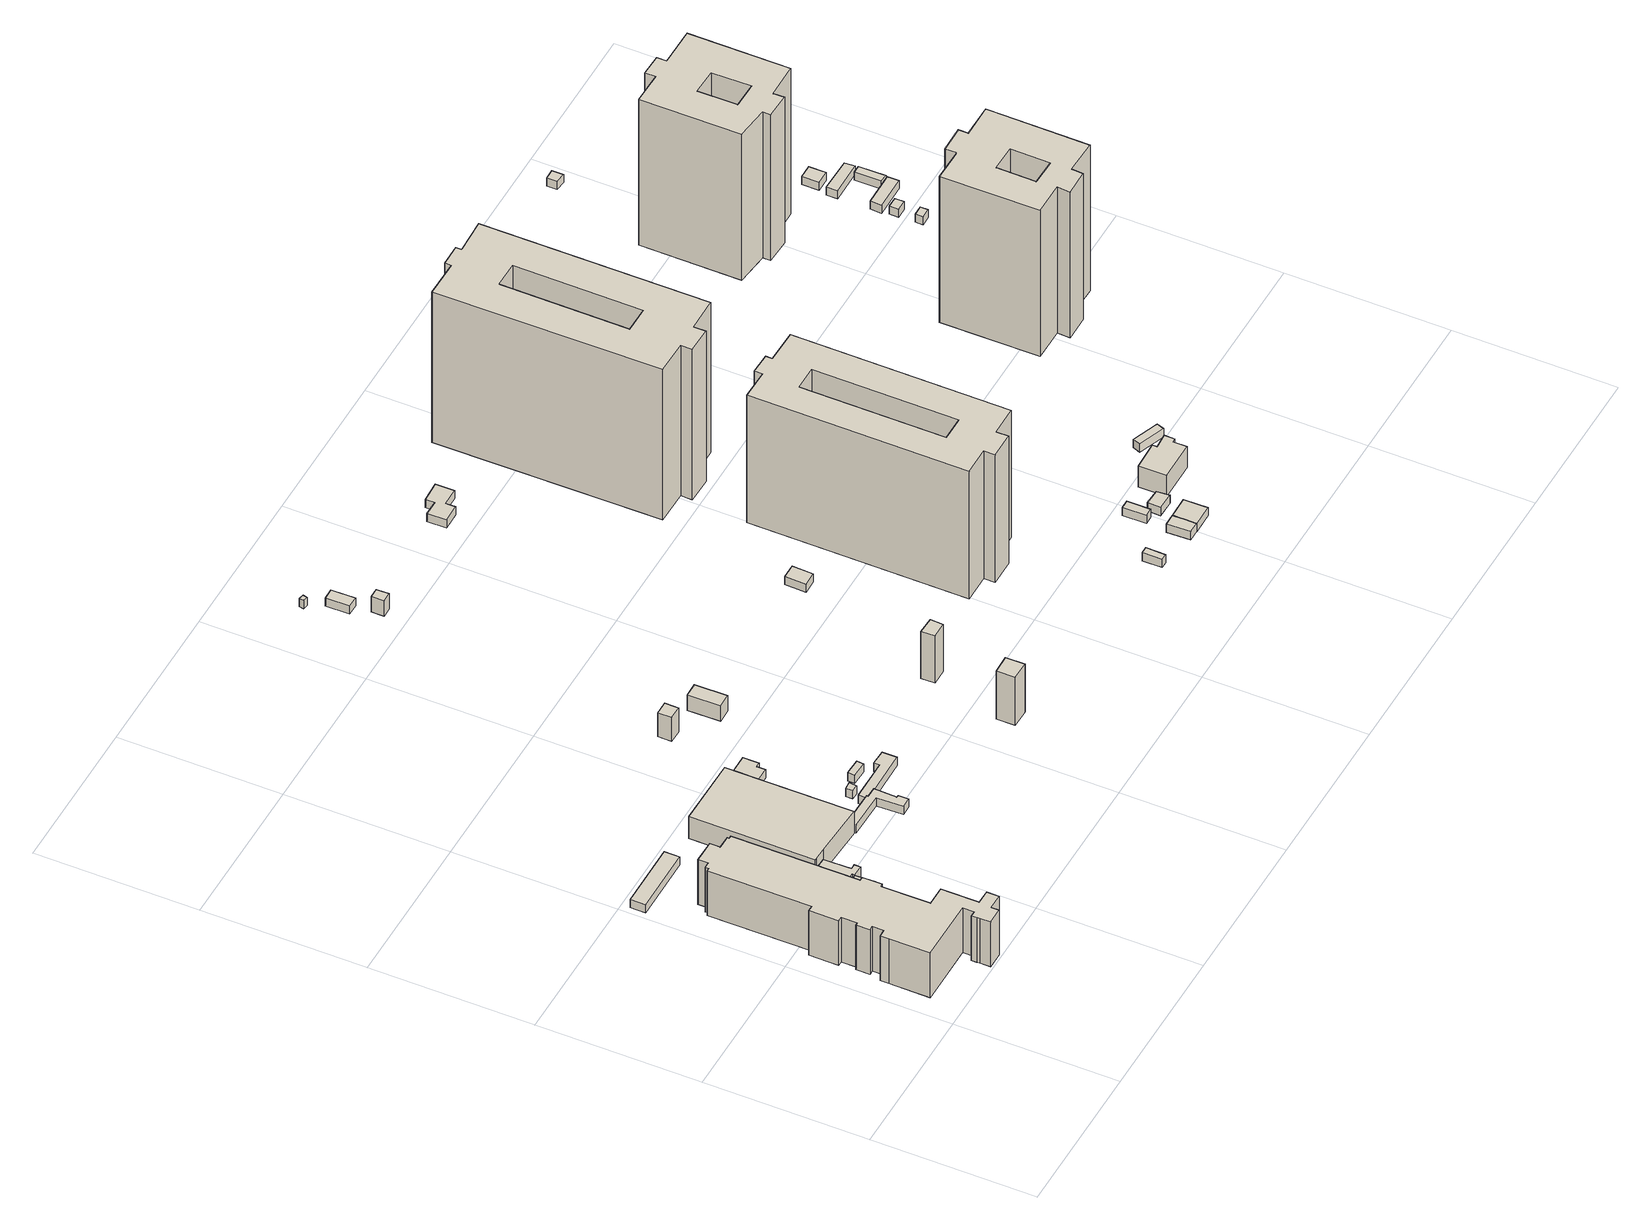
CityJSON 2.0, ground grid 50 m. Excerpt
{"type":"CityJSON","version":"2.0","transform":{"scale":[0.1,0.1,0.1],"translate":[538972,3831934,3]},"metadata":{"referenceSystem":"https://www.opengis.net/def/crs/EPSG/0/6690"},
"CityObjects":{
"building1":{"type":"Building","attributes":{"class":"3002","measuredHeight":16.5,"BuildingDetailAttribute.specifiedBuildingCoverageRate":0.6,"BuildingDetailAttribute.surveyYear":2017,"BuildingHighTideRiskAttribute.description":"1","BuildingHighTideRiskAttribute.rank":"2","BuildingHighTideRiskAttribute.depth":1.08,"BuildingIDAttribute.prefecture":"27","BuildingIDAttribute.city":"27125"},"geometry":[{"type":"Solid","lod":"1","boundaries":[[[[0,1,2,3,4,5,6,7,8,9,10,11,12,13,14,15,16,17,18,19,20,21,22,23,24,25,26,27,28,29,30,31,32,33,34,35,36,37,38]],[[37,39,40,38]],[[36,41,39,37]],[[35,42,41,36]],[[34,43,42,35]],[[33,44,43,34]],[[32,45,44,33]],[[31,46,45,32]],[[30,47,46,31]],[[29,48,47,30]],[[28,49,48,29]],[[27,50,49,28]],[[26,51,50,27]],[[25,52,51,26]],[[24,53,52,25]],[[23,54,53,24]],[[22,55,54,23]],[[21,56,55,22]],[[20,57,56,21]],[[19,58,57,20]],[[18,59,58,19]],[[17,60,59,18]],[[16,61,60,17]],[[15,62,61,16]],[[14,63,62,15]],[[13,64,63,14]],[[12,65,64,13]],[[11,66,65,12]],[[10,67,66,11]],[[9,68,67,10]],[[8,69,68,9]],[[7,70,69,8]],[[6,71,70,7]],[[5,72,71,6]],[[4,73,72,5]],[[3,74,73,4]],[[2,75,74,3]],[[1,76,75,2]],[[0,77,76,1]],[[38,40,77,0]],[[39,41,42,43,44,45,46,47,48,49,50,51,52,53,54,55,56,57,58,59,60,61,62,63,64,65,66,67,68,69,70,71,72,73,74,75,76,77,40]]]]}]},
"building2":{"type":"Building","attributes":{"計測周辺長":35.25,"1/2500図郭":83,"区名":"住之江区","町丁目名称":"南港中３丁目","街区番号":5,"class":"3001","usage":"422","storeysAboveGround":1,"BuildingDetailAttribute.buildingRoofEdgeArea":60.12,"BuildingDetailAttribute.buildingStructureType":"610","BuildingDetailAttribute.buildingStructureOrgType":"2","BuildingDetailAttribute.detailedUsage":"1402","BuildingDetailAttribute.specifiedBuildingCoverageRate":0.6,"BuildingDetailAttribute.surveyYear":2017,"BuildingHighTideRiskAttribute.description":"1","BuildingHighTideRiskAttribute.rank":"2","BuildingHighTideRiskAttribute.depth":1.05,"BuildingIDAttribute.prefecture":"27","BuildingIDAttribute.city":"27125"},"geometry":[{"type":"Solid","lod":"1","boundaries":[[[[78,79,80,81]],[[80,82,83,81]],[[79,84,82,80]],[[78,85,84,79]],[[81,83,85,78]],[[82,84,85,83]]]]}]},
"building3":{"type":"Building","attributes":{"計測周辺長":23.26,"1/2500図郭":83,"区名":"住之江区","町丁目名称":"南港中３丁目","街区番号":5,"class":"3001","usage":"422","measuredHeight":4.4,"storeysAboveGround":1,"BuildingDetailAttribute.buildingRoofEdgeArea":33.75,"BuildingDetailAttribute.buildingStructureType":"610","BuildingDetailAttribute.buildingStructureOrgType":"2","BuildingDetailAttribute.detailedUsage":"1402","BuildingDetailAttribute.specifiedBuildingCoverageRate":0.6,"BuildingDetailAttribute.surveyYear":2017,"BuildingHighTideRiskAttribute.description":"1","BuildingHighTideRiskAttribute.rank":"2","BuildingHighTideRiskAttribute.depth":1.06,"BuildingIDAttribute.prefecture":"27","BuildingIDAttribute.city":"27125"},"geometry":[{"type":"Solid","lod":"1","boundaries":[[[[86,87,88,89,90,91]],[[90,92,93,91]],[[89,94,92,90]],[[88,95,94,89]],[[87,96,95,88]],[[86,97,96,87]],[[91,93,97,86]],[[92,94,95,96,97,93]]]]}]},
"building4":{"type":"Building","attributes":{"class":"3003","measuredHeight":4.6,"BuildingDetailAttribute.specifiedBuildingCoverageRate":0.6,"BuildingDetailAttribute.surveyYear":2017,"BuildingHighTideRiskAttribute.description":"1","BuildingHighTideRiskAttribute.rank":"2","BuildingHighTideRiskAttribute.depth":1.06,"BuildingIDAttribute.prefecture":"27","BuildingIDAttribute.city":"27125"},"geometry":[{"type":"Solid","lod":"1","boundaries":[[[[98,99,100,101,102,103,104,105,106,107]],[[106,108,109,107]],[[105,110,108,106]],[[104,111,110,105]],[[103,112,111,104]],[[102,113,112,103]],[[101,114,113,102]],[[100,115,114,101]],[[99,116,115,100]],[[98,117,116,99]],[[107,109,117,98]],[[108,110,111,112,113,114,115,116,117,109]]]]}]},
"building5":{"type":"Building","attributes":{"計測周辺長":119.29,"1/2500図郭":83,"区名":"住之江区","町丁目名称":"南港中３丁目","街区番号":5,"class":"3001","usage":"422","measuredHeight":8.1,"storeysAboveGround":2,"BuildingDetailAttribute.buildingRoofEdgeArea":817.87,"BuildingDetailAttribute.buildingStructureType":"603","BuildingDetailAttribute.buildingStructureOrgType":"3","BuildingDetailAttribute.detailedUsage":"1402","BuildingDetailAttribute.specifiedBuildingCoverageRate":0.6,"BuildingDetailAttribute.surveyYear":2017,"BuildingHighTideRiskAttribute.description":"1","BuildingHighTideRiskAttribute.rank":"2","BuildingHighTideRiskAttribute.depth":1.03,"BuildingIDAttribute.prefecture":"27","BuildingIDAttribute.city":"27125"},"geometry":[{"type":"Solid","lod":"1","boundaries":[[[[118,119,98,107,120,121,122,123,124]],[[123,125,126,124]],[[122,127,125,123]],[[121,128,127,122]],[[120,129,128,121]],[[107,130,129,120]],[[98,131,130,107]],[[119,132,131,98]],[[118,133,132,119]],[[124,126,133,118]],[[125,127,128,129,130,131,132,133,126]]]]}]},
"building6":{"type":"Building","attributes":{"計測周辺長":52.27,"1/2500図郭":83,"区名":"住之江区","町丁目名称":"南港中３丁目","街区番号":5,"class":"3003","usage":"422","storeysAboveGround":1,"BuildingDetailAttribute.buildingRoofEdgeArea":63.16,"BuildingDetailAttribute.buildingStructureType":"610","BuildingDetailAttribute.buildingStructureOrgType":"2","BuildingDetailAttribute.detailedUsage":"1402","BuildingDetailAttribute.specifiedBuildingCoverageRate":0.6,"BuildingDetailAttribute.surveyYear":2017,"BuildingHighTideRiskAttribute.description":"1","BuildingHighTideRiskAttribute.rank":"2","BuildingHighTideRiskAttribute.depth":0.962,"BuildingIDAttribute.prefecture":"27","BuildingIDAttribute.city":"27125"},"geometry":[{"type":"Solid","lod":"1","boundaries":[[[[134,135,136,137,138,139,140,141,142,143,144]],[[143,145,146,144]],[[142,147,145,143]],[[141,148,147,142]],[[140,149,148,141]],[[139,150,149,140]],[[138,151,150,139]],[[137,152,151,138]],[[136,153,152,137]],[[135,154,153,136]],[[134,155,154,135]],[[144,146,155,134]],[[145,147,148,149,150,151,152,153,154,155,146]]]]}]},
"building7":{"type":"Building","attributes":{"class":"3003","BuildingDetailAttribute.specifiedBuildingCoverageRate":0.6,"BuildingDetailAttribute.surveyYear":2017,"BuildingHighTideRiskAttribute.description":"1","BuildingHighTideRiskAttribute.rank":"2","BuildingHighTideRiskAttribute.depth":1.23,"BuildingIDAttribute.prefecture":"27","BuildingIDAttribute.city":"27125"},"geometry":[{"type":"Solid","lod":"1","boundaries":[[[[156,157,158,159]],[[158,160,161,159]],[[157,162,160,158]],[[156,163,162,157]],[[159,161,163,156]],[[160,162,163,161]]]]}]},
"building8":{"type":"Building","attributes":{"class":"3003","BuildingDetailAttribute.specifiedBuildingCoverageRate":0.6,"BuildingDetailAttribute.surveyYear":2017,"BuildingHighTideRiskAttribute.description":"1","BuildingHighTideRiskAttribute.rank":"2","BuildingHighTideRiskAttribute.depth":0.851,"BuildingIDAttribute.prefecture":"27","BuildingIDAttribute.city":"27125"},"geometry":[{"type":"Solid","lod":"1","boundaries":[[[[164,165,166,167,168,169,170,171]],[[170,172,173,171]],[[169,174,172,170]],[[168,175,174,169]],[[167,176,175,168]],[[166,177,176,167]],[[165,178,177,166]],[[164,179,178,165]],[[171,173,179,164]],[[172,174,175,176,177,178,179,173]]]]}]},
"building9":{"type":"Building","attributes":{"計測周辺長":44.76,"1/2500図郭":83,"区名":"住之江区","町丁目名称":"南港中３丁目","街区番号":5,"class":"3001","usage":"422","measuredHeight":3.1,"storeysAboveGround":1,"BuildingDetailAttribute.buildingRoofEdgeArea":60.97,"BuildingDetailAttribute.buildingStructureType":"610","BuildingDetailAttribute.buildingStructureOrgType":"2","BuildingDetailAttribute.detailedUsage":"1402","BuildingDetailAttribute.specifiedBuildingCoverageRate":0.6,"BuildingDetailAttribute.surveyYear":2017,"BuildingHighTideRiskAttribute.description":"1","BuildingHighTideRiskAttribute.rank":"2","BuildingHighTideRiskAttribute.depth":1.07,"BuildingIDAttribute.prefecture":"27","BuildingIDAttribute.city":"27125"},"geometry":[{"type":"Solid","lod":"1","boundaries":[[[[180,181,182,183,184,185,186,187]],[[186,188,189,187]],[[185,190,188,186]],[[184,191,190,185]],[[183,192,191,184]],[[182,193,192,183]],[[181,194,193,182]],[[180,195,194,181]],[[187,189,195,180]],[[188,190,191,192,193,194,195,189]]]]}]},
"building10":{"type":"Building","attributes":{"計測周辺長":14.78,"1/2500図郭":83,"区名":"住之江区","町丁目名称":"南港中３丁目","街区番号":5,"class":"3003","usage":"422","storeysAboveGround":1,"BuildingDetailAttribute.buildingRoofEdgeArea":11.56,"BuildingDetailAttribute.buildingStructureType":"610","BuildingDetailAttribute.buildingStructureOrgType":"2","BuildingDetailAttribute.detailedUsage":"1402","BuildingDetailAttribute.specifiedBuildingCoverageRate":0.6,"BuildingDetailAttribute.surveyYear":2017,"BuildingHighTideRiskAttribute.description":"1","BuildingHighTideRiskAttribute.rank":"2","BuildingHighTideRiskAttribute.depth":1.23,"BuildingIDAttribute.prefecture":"27","BuildingIDAttribute.city":"27125"},"geometry":[{"type":"Solid","lod":"1","boundaries":[[[[196,197,198,199]],[[198,200,201,199]],[[197,202,200,198]],[[196,203,202,197]],[[199,201,203,196]],[[200,202,203,201]]]]}]},
"building11":{"type":"Building","attributes":{"計測周辺長":17,"1/2500図郭":83,"区名":"住之江区","町丁目名称":"南港中３丁目","街区番号":1,"class":"3001","usage":"454","measuredHeight":8.8,"storeysAboveGround":1,"BuildingDetailAttribute.buildingRoofEdgeArea":18.06,"BuildingDetailAttribute.buildingStructureType":"610","BuildingDetailAttribute.buildingStructureOrgType":"2","BuildingDetailAttribute.detailedUsage":"1930","BuildingDetailAttribute.specifiedBuildingCoverageRate":0.6,"BuildingDetailAttribute.surveyYear":2017,"BuildingHighTideRiskAttribute.description":"1","BuildingHighTideRiskAttribute.rank":"1","BuildingHighTideRiskAttribute.depth":0.205,"BuildingIDAttribute.prefecture":"27","BuildingIDAttribute.city":"27125"},"geometry":[{"type":"Solid","lod":"1","boundaries":[[[[204,205,206,207]],[[206,208,209,207]],[[205,210,208,206]],[[204,211,210,205]],[[207,209,211,204]],[[208,210,211,209]]]]}]},
"building12":{"type":"Building","attributes":{"class":"3001","measuredHeight":5.6,"BuildingDetailAttribute.specifiedBuildingCoverageRate":0.6,"BuildingDetailAttribute.surveyYear":2017,"BuildingHighTideRiskAttribute.description":"1","BuildingHighTideRiskAttribute.rank":"2","BuildingHighTideRiskAttribute.depth":1.9,"BuildingIDAttribute.prefecture":"27","BuildingIDAttribute.city":"27125"},"geometry":[{"type":"Solid","lod":"1","boundaries":[[[[212,213,214,215]],[[214,216,217,215]],[[213,218,216,214]],[[212,219,218,213]],[[215,217,219,212]],[[216,218,219,217]]]]}]},
"building13":{"type":"Building","attributes":{"計測周辺長":23,"1/2500図郭":83,"区名":"住之江区","町丁目名称":"南港中２丁目","街区番号":8,"class":"3001","usage":"454","measuredHeight":17.8,"storeysAboveGround":1,"BuildingDetailAttribute.buildingRoofEdgeArea":33.06,"BuildingDetailAttribute.buildingStructureType":"610","BuildingDetailAttribute.buildingStructureOrgType":"2","BuildingDetailAttribute.detailedUsage":"1930","BuildingDetailAttribute.specifiedBuildingCoverageRate":0.6,"BuildingDetailAttribute.surveyYear":2017,"BuildingHighTideRiskAttribute.description":"1","BuildingHighTideRiskAttribute.rank":"2","BuildingHighTideRiskAttribute.depth":2.12,"BuildingIDAttribute.prefecture":"27","BuildingIDAttribute.city":"27125"},"geometry":[{"type":"Solid","lod":"1","boundaries":[[[[220,221,222,223]],[[222,224,225,223]],[[221,226,224,222]],[[220,227,226,221]],[[223,225,227,220]],[[224,226,227,225]]]]}]},
"building14":{"type":"Building","attributes":{"class":"3001","BuildingDetailAttribute.specifiedBuildingCoverageRate":0.6,"BuildingDetailAttribute.surveyYear":2017,"BuildingHighTideRiskAttribute.description":"1","BuildingHighTideRiskAttribute.rank":"2","BuildingHighTideRiskAttribute.depth":2.63,"BuildingIDAttribute.prefecture":"27","BuildingIDAttribute.city":"27125"},"geometry":[{"type":"Solid","lod":"1","boundaries":[[[[228,229,230,231]],[[230,232,233,231]],[[229,234,232,230]],[[228,235,234,229]],[[231,233,235,228]],[[232,234,235,233]]]]}]},
"building15":{"type":"Building","attributes":{"計測周辺長":21.56,"1/2500図郭":83,"区名":"住之江区","町丁目名称":"南港中３丁目","街区番号":1,"class":"3001","usage":"454","storeysAboveGround":1,"BuildingDetailAttribute.buildingRoofEdgeArea":25.55,"BuildingDetailAttribute.buildingStructureType":"610","BuildingDetailAttribute.buildingStructureOrgType":"2","BuildingDetailAttribute.detailedUsage":"1930","BuildingDetailAttribute.specifiedBuildingCoverageRate":0.6,"BuildingDetailAttribute.surveyYear":2017,"BuildingHighTideRiskAttribute.description":"1","BuildingHighTideRiskAttribute.rank":"2","BuildingHighTideRiskAttribute.depth":2.56,"BuildingIDAttribute.prefecture":"27","BuildingIDAttribute.city":"27125"},"geometry":[{"type":"Solid","lod":"1","boundaries":[[[[236,237,238,239]],[[238,240,241,239]],[[237,242,240,238]],[[236,243,242,237]],[[239,241,243,236]],[[240,242,243,241]]]]}]},
"building16":{"type":"Building","attributes":{"計測周辺長":14.13,"1/2500図郭":83,"区名":"住之江区","町丁目名称":"南港中３丁目","街区番号":1,"class":"3001","usage":"454","measuredHeight":5.6,"storeysAboveGround":1,"BuildingDetailAttribute.buildingRoofEdgeArea":12.34,"BuildingDetailAttribute.buildingStructureType":"610","BuildingDetailAttribute.buildingStructureOrgType":"2","BuildingDetailAttribute.detailedUsage":"1930","BuildingDetailAttribute.specifiedBuildingCoverageRate":0.6,"BuildingDetailAttribute.surveyYear":2017,"BuildingHighTideRiskAttribute.description":"1","BuildingHighTideRiskAttribute.rank":"2","BuildingHighTideRiskAttribute.depth":2.93,"BuildingIDAttribute.prefecture":"27","BuildingIDAttribute.city":"27125"},"geometry":[{"type":"Solid","lod":"1","boundaries":[[[[244,245,246,247]],[[246,248,249,247]],[[245,250,248,246]],[[244,251,250,245]],[[247,249,251,244]],[[248,250,251,249]]]]}]},
"building17":{"type":"Building","attributes":{"計測周辺長":18.51,"1/2500図郭":83,"区名":"住之江区","町丁目名称":"南港中２丁目","街区番号":2,"class":"3003","usage":"454","measuredHeight":17.4,"storeysAboveGround":1,"BuildingDetailAttribute.buildingRoofEdgeArea":21.16,"BuildingDetailAttribute.buildingStructureType":"603","BuildingDetailAttribute.buildingStructureOrgType":"3","BuildingDetailAttribute.detailedUsage":"1930","BuildingDetailAttribute.specifiedBuildingCoverageRate":0.6,"BuildingDetailAttribute.surveyYear":2017,"BuildingHighTideRiskAttribute.description":"1","BuildingHighTideRiskAttribute.rank":"2","BuildingHighTideRiskAttribute.depth":2.41,"BuildingIDAttribute.prefecture":"27","BuildingIDAttribute.city":"27125"},"geometry":[{"type":"Solid","lod":"1","boundaries":[[[[252,253,254,255]],[[254,256,257,255]],[[253,258,256,254]],[[252,259,258,253]],[[255,257,259,252]],[[256,258,259,257]]]]}]},
"building18":{"type":"Building","attributes":{"計測周辺長":22.01,"1/2500図郭":83,"区名":"住之江区","町丁目名称":"南港中２丁目","街区番号":2,"class":"3001","usage":"454","storeysAboveGround":1,"BuildingDetailAttribute.buildingRoofEdgeArea":29.25,"BuildingDetailAttribute.buildingStructureType":"603","BuildingDetailAttribute.buildingStructureOrgType":"3","BuildingDetailAttribute.detailedUsage":"1930","BuildingDetailAttribute.specifiedBuildingCoverageRate":0.6,"BuildingDetailAttribute.surveyYear":2017,"BuildingHighTideRiskAttribute.description":"1","BuildingHighTideRiskAttribute.rank":"2","BuildingHighTideRiskAttribute.depth":1.55,"BuildingIDAttribute.prefecture":"27","BuildingIDAttribute.city":"27125"},"geometry":[{"type":"Solid","lod":"1","boundaries":[[[[260,261,262,263]],[[262,264,265,263]],[[261,266,264,262]],[[260,267,266,261]],[[263,265,267,260]],[[264,266,267,265]]]]}]},
"building19":{"type":"Building","attributes":{"計測周辺長":39.75,"1/2500図郭":83,"区名":"住之江区","町丁目名称":"南港中２丁目","街区番号":2,"class":"3003","usage":"454","storeysAboveGround":1,"BuildingDetailAttribute.buildingRoofEdgeArea":66.87,"BuildingDetailAttribute.buildingStructureType":"610","BuildingDetailAttribute.buildingStructureOrgType":"2","BuildingDetailAttribute.detailedUsage":"1930","BuildingDetailAttribute.specifiedBuildingCoverageRate":0.6,"BuildingDetailAttribute.surveyYear":2017,"BuildingHighTideRiskAttribute.description":"1","BuildingHighTideRiskAttribute.rank":"2","BuildingHighTideRiskAttribute.depth":2.31,"BuildingIDAttribute.prefecture":"27","BuildingIDAttribute.city":"27125"},"geometry":[{"type":"Solid","lod":"1","boundaries":[[[[268,269,270,271,272,273,274,275]],[[274,276,277,275]],[[273,278,276,274]],[[272,279,278,273]],[[271,280,279,272]],[[270,281,280,271]],[[269,282,281,270]],[[268,283,282,269]],[[275,277,283,268]],[[276,278,279,280,281,282,283,277]]]]}]},
"building20":{"type":"Building","attributes":{"class":"3002","measuredHeight":33.3,"BuildingDetailAttribute.specifiedBuildingCoverageRate":0.6,"BuildingDetailAttribute.surveyYear":2017,"BuildingHighTideRiskAttribute.description":"1","BuildingHighTideRiskAttribute.rank":"2","BuildingHighTideRiskAttribute.depth":1.18,"BuildingIDAttribute.prefecture":"27","BuildingIDAttribute.city":"27125"},"geometry":[{"type":"Solid","lod":"1","boundaries":[[[[284,285,286,287]],[[286,288,289,287]],[[285,290,288,286]],[[284,291,290,285]],[[287,289,291,284]],[[288,290,291,289]]]]}]},
"building21":{"type":"Building","attributes":{"計測周辺長":299.77,"1/2500図郭":83,"区名":"住之江区","町丁目名称":"南港中２丁目","街区番号":2,"class":"3002","usage":"412","measuredHeight":47.1,"storeysAboveGround":11,"BuildingDetailAttribute.buildingRoofEdgeArea":1453.53,"BuildingDetailAttribute.buildingStructureType":"603","BuildingDetailAttribute.buildingStructureOrgType":"3","BuildingDetailAttribute.detailedUsage":"1130","BuildingDetailAttribute.specifiedBuildingCoverageRate":0.6,"BuildingDetailAttribute.surveyYear":2017,"BuildingHighTideRiskAttribute.description":"1","BuildingHighTideRiskAttribute.rank":"2","BuildingHighTideRiskAttribute.depth":1.19,"BuildingIDAttribute.prefecture":"27","BuildingIDAttribute.city":"27125"},"geometry":[{"type":"Solid","lod":"1","boundaries":[[[[292,293,294,295,296,297,298,299,300,301,302,303],[304,305,306,307]],[[302,308,309,303]],[[301,310,308,302]],[[300,311,310,301]],[[299,312,311,300]],[[298,313,312,299]],[[297,314,313,298]],[[296,315,314,297]],[[295,316,315,296]],[[294,317,316,295]],[[293,318,317,294]],[[292,319,318,293]],[[303,309,319,292]],[[306,320,321,307]],[[305,322,320,306]],[[304,323,322,305]],[[307,321,323,304]],[[308,310,311,312,313,314,315,316,317,318,319,309],[320,322,323,321]]]]}]},
"building22":{"type":"Building","attributes":{"計測周辺長":16.21,"1/2500図郭":83,"区名":"住之江区","町丁目名称":"南港中２丁目","街区番号":8,"class":"3003","usage":"412","storeysAboveGround":1,"BuildingDetailAttribute.buildingRoofEdgeArea":12.61,"BuildingDetailAttribute.buildingStructureType":"603","BuildingDetailAttribute.buildingStructureOrgType":"3","BuildingDetailAttribute.detailedUsage":"1130","BuildingDetailAttribute.specifiedBuildingCoverageRate":0.6,"BuildingDetailAttribute.surveyYear":2017,"BuildingHighTideRiskAttribute.description":"1","BuildingHighTideRiskAttribute.rank":"2","BuildingHighTideRiskAttribute.depth":1.11,"BuildingIDAttribute.prefecture":"27","BuildingIDAttribute.city":"27125"},"geometry":[{"type":"Solid","lod":"1","boundaries":[[[[324,325,326,327]],[[326,328,329,327]],[[325,330,328,326]],[[324,331,330,325]],[[327,329,331,324]],[[328,330,331,329]]]]}]},
"building23":{"type":"Building","attributes":{"計測周辺長":21.76,"1/2500図郭":83,"区名":"住之江区","町丁目名称":"南港中２丁目","街区番号":8,"class":"3003","usage":"431","storeysAboveGround":1,"BuildingDetailAttribute.buildingRoofEdgeArea":26.73,"BuildingDetailAttribute.buildingStructureType":"610","BuildingDetailAttribute.buildingStructureOrgType":"2","BuildingDetailAttribute.detailedUsage":"1740","BuildingDetailAttribute.specifiedBuildingCoverageRate":0.6,"BuildingDetailAttribute.surveyYear":2017,"BuildingHighTideRiskAttribute.description":"1","BuildingHighTideRiskAttribute.rank":"2","BuildingHighTideRiskAttribute.depth":1.05,"BuildingIDAttribute.prefecture":"27","BuildingIDAttribute.city":"27125"},"geometry":[{"type":"Solid","lod":"1","boundaries":[[[[332,333,334,335,336]],[[335,337,338,336]],[[334,339,337,335]],[[333,340,339,334]],[[332,341,340,333]],[[336,338,341,332]],[[337,339,340,341,338]]]]}]},
"building24":{"type":"Building","attributes":{"計測周辺長":19.73,"1/2500図郭":83,"区名":"住之江区","町丁目名称":"南港中２丁目","街区番号":8,"class":"3001","usage":"431","storeysAboveGround":1,"BuildingDetailAttribute.buildingRoofEdgeArea":19.54,"BuildingDetailAttribute.buildingStructureType":"610","BuildingDetailAttribute.buildingStructureOrgType":"2","BuildingDetailAttribute.detailedUsage":"1740","BuildingDetailAttribute.specifiedBuildingCoverageRate":0.6,"BuildingDetailAttribute.surveyYear":2017,"BuildingHighTideRiskAttribute.description":"1","BuildingHighTideRiskAttribute.rank":"2","BuildingHighTideRiskAttribute.depth":1.34,"BuildingIDAttribute.prefecture":"27","BuildingIDAttribute.city":"27125"},"geometry":[{"type":"Solid","lod":"1","boundaries":[[[[342,343,344,345]],[[344,346,347,345]],[[343,348,346,344]],[[342,349,348,343]],[[345,347,349,342]],[[346,348,349,347]]]]}]},
"building25":{"type":"Building","attributes":{"計測周辺長":28,"1/2500図郭":83,"区名":"住之江区","町丁目名称":"南港中２丁目","街区番号":7,"class":"3003","usage":"431","storeysAboveGround":1,"BuildingDetailAttribute.buildingRoofEdgeArea":49.39,"BuildingDetailAttribute.buildingStructureType":"610","BuildingDetailAttribute.buildingStructureOrgType":"2","BuildingDetailAttribute.detailedUsage":"1740","BuildingDetailAttribute.specifiedBuildingCoverageRate":0.6,"BuildingDetailAttribute.surveyYear":2017,"BuildingHighTideRiskAttribute.description":"1","BuildingHighTideRiskAttribute.rank":"2","BuildingHighTideRiskAttribute.depth":1.05,"BuildingIDAttribute.prefecture":"27","BuildingIDAttribute.city":"27125"},"geometry":[{"type":"Solid","lod":"1","boundaries":[[[[350,351,352,353,354]],[[353,355,356,354]],[[352,357,355,353]],[[351,358,357,352]],[[350,359,358,351]],[[354,356,359,350]],[[355,357,358,359,356]]]]}]},
"building26":{"type":"Building","attributes":{"計測周辺長":301.27,"1/2500図郭":83,"区名":"住之江区","町丁目名称":"南港中２丁目","街区番号":2,"class":"3002","usage":"412","measuredHeight":55.6,"storeysAboveGround":13,"BuildingDetailAttribute.buildingRoofEdgeArea":1737.03,"BuildingDetailAttribute.buildingStructureType":"603","BuildingDetailAttribute.buildingStructureOrgType":"3","BuildingDetailAttribute.detailedUsage":"1130","BuildingDetailAttribute.specifiedBuildingCoverageRate":0.6,"BuildingDetailAttribute.surveyYear":2017,"BuildingHighTideRiskAttribute.description":"1","BuildingHighTideRiskAttribute.rank":"2","BuildingHighTideRiskAttribute.depth":1.75,"BuildingIDAttribute.prefecture":"27","BuildingIDAttribute.city":"27125"},"geometry":[{"type":"Solid","lod":"1","boundaries":[[[[360,361,362,363,364,365,366,367,368,369,370,371],[372,373,374,375]],[[370,376,377,371]],[[369,378,376,370]],[[368,379,378,369]],[[367,380,379,368]],[[366,381,380,367]],[[365,382,381,366]],[[364,383,382,365]],[[363,384,383,364]],[[362,385,384,363]],[[361,386,385,362]],[[360,387,386,361]],[[371,377,387,360]],[[374,388,389,375]],[[373,390,388,374]],[[372,391,390,373]],[[375,389,391,372]],[[376,378,379,380,381,382,383,384,385,386,387,377],[388,390,391,389]]]]}]},
"building27":{"type":"Building","attributes":{"class":"3002","measuredHeight":42,"BuildingDetailAttribute.specifiedBuildingCoverageRate":0.6,"BuildingDetailAttribute.surveyYear":2017,"BuildingHighTideRiskAttribute.description":"1","BuildingHighTideRiskAttribute.rank":"2","BuildingHighTideRiskAttribute.depth":1.76,"BuildingIDAttribute.prefecture":"27","BuildingIDAttribute.city":"27125"},"geometry":[{"type":"Solid","lod":"1","boundaries":[[[[392,393,394,395]],[[394,396,397,395]],[[393,398,396,394]],[[392,399,398,393]],[[395,397,399,392]],[[396,398,399,397]]]]}]},
"building28":{"type":"Building","attributes":{"計測周辺長":18.53,"1/2500図郭":83,"区名":"住之江区","町丁目名称":"南港中２丁目","街区番号":7,"class":"3001","usage":"431","storeysAboveGround":1,"BuildingDetailAttribute.buildingRoofEdgeArea":21,"BuildingDetailAttribute.buildingStructureType":"610","BuildingDetailAttribute.buildingStructureOrgType":"2","BuildingDetailAttribute.detailedUsage":"1740","BuildingDetailAttribute.specifiedBuildingCoverageRate":0.6,"BuildingDetailAttribute.surveyYear":2017,"BuildingHighTideRiskAttribute.description":"1","BuildingHighTideRiskAttribute.rank":"2","BuildingHighTideRiskAttribute.depth":1.34,"BuildingIDAttribute.prefecture":"27","BuildingIDAttribute.city":"27125"},"geometry":[{"type":"Solid","lod":"1","boundaries":[[[[400,401,402,403]],[[402,404,405,403]],[[401,406,404,402]],[[400,407,406,401]],[[403,405,407,400]],[[404,406,407,405]]]]}]},
"building29":{"type":"Building","attributes":{"計測周辺長":45.01,"1/2500図郭":83,"区名":"住之江区","町丁目名称":"南港中２丁目","街区番号":6,"class":"3001","usage":"422","measuredHeight":7.7,"storeysAboveGround":2,"BuildingDetailAttribute.buildingRoofEdgeArea":107.34,"BuildingDetailAttribute.buildingStructureType":"603","BuildingDetailAttribute.buildingStructureOrgType":"3","BuildingDetailAttribute.detailedUsage":"1407","BuildingDetailAttribute.specifiedBuildingCoverageRate":0.6,"BuildingDetailAttribute.surveyYear":2017,"BuildingHighTideRiskAttribute.description":"1","BuildingHighTideRiskAttribute.rank":"2","BuildingHighTideRiskAttribute.depth":0.932,"BuildingIDAttribute.prefecture":"27","BuildingIDAttribute.city":"27125"},"geometry":[{"type":"Solid","lod":"1","boundaries":[[[[408,409,410,411,412,413,414,415]],[[414,416,417,415]],[[413,418,416,414]],[[412,419,418,413]],[[411,420,419,412]],[[410,421,420,411]],[[409,422,421,410]],[[408,423,422,409]],[[415,417,423,408]],[[416,418,419,420,421,422,423,417]]]]}]},
"building30":{"type":"Building","attributes":{"class":"3001","BuildingDetailAttribute.specifiedBuildingCoverageRate":0.6,"BuildingDetailAttribute.surveyYear":2017,"BuildingHighTideRiskAttribute.description":"1","BuildingHighTideRiskAttribute.rank":"2","BuildingHighTideRiskAttribute.depth":1.35,"BuildingIDAttribute.prefecture":"27","BuildingIDAttribute.city":"27125"},"geometry":[{"type":"Solid","lod":"1","boundaries":[[[[424,425,426,427]],[[426,428,429,427]],[[425,430,428,426]],[[424,431,430,425]],[[427,429,431,424]],[[428,430,431,429]]]]}]},
"building31":{"type":"Building","attributes":{"class":"3002","measuredHeight":41.7,"BuildingDetailAttribute.specifiedBuildingCoverageRate":0.6,"BuildingDetailAttribute.surveyYear":2017,"BuildingHighTideRiskAttribute.description":"1","BuildingHighTideRiskAttribute.rank":"2","BuildingHighTideRiskAttribute.depth":1.56,"BuildingIDAttribute.prefecture":"27","BuildingIDAttribute.city":"27125"},"geometry":[{"type":"Solid","lod":"1","boundaries":[[[[432,433,434,435]],[[434,436,437,435]],[[433,438,436,434]],[[432,439,438,433]],[[435,437,439,432]],[[436,438,439,437]]]]}]},
"building32":{"type":"Building","attributes":{"計測周辺長":172.9,"1/2500図郭":83,"区名":"住之江区","町丁目名称":"南港中２丁目","街区番号":2,"class":"3002","usage":"412","measuredHeight":53.9,"storeysAboveGround":13,"BuildingDetailAttribute.buildingRoofEdgeArea":843.06,"BuildingDetailAttribute.buildingStructureType":"603","BuildingDetailAttribute.buildingStructureOrgType":"3","BuildingDetailAttribute.detailedUsage":"1130","BuildingDetailAttribute.specifiedBuildingCoverageRate":0.6,"BuildingDetailAttribute.surveyYear":2017,"BuildingHighTideRiskAttribute.description":"1","BuildingHighTideRiskAttribute.rank":"2","BuildingHighTideRiskAttribute.depth":1.59,"BuildingIDAttribute.prefecture":"27","BuildingIDAttribute.city":"27125"},"geometry":[{"type":"Solid","lod":"1","boundaries":[[[[440,441,442,443,444,445,446,447,448,449,450,451,452],[453,454,455,456]],[[451,457,458,452]],[[450,459,457,451]],[[449,460,459,450]],[[448,461,460,449]],[[447,462,461,448]],[[446,463,462,447]],[[445,464,463,446]],[[444,465,464,445]],[[443,466,465,444]],[[442,467,466,443]],[[441,468,467,442]],[[440,469,468,441]],[[452,458,469,440]],[[455,470,471,456]],[[454,472,470,455]],[[453,473,472,454]],[[456,471,473,453]],[[457,459,460,461,462,463,464,465,466,467,468,469,458],[470,472,473,471]]]]}]},
"building33":{"type":"Building","attributes":{"class":"3002","measuredHeight":41.7,"BuildingDetailAttribute.specifiedBuildingCoverageRate":0.6,"BuildingDetailAttribute.surveyYear":2017,"BuildingHighTideRiskAttribute.description":"1","BuildingHighTideRiskAttribute.rank":"2","BuildingHighTideRiskAttribute.depth":1.03,"BuildingIDAttribute.prefecture":"27","BuildingIDAttribute.city":"27125"},"geometry":[{"type":"Solid","lod":"1","boundaries":[[[[474,475,476,477]],[[476,478,479,477]],[[475,480,478,476]],[[474,481,480,475]],[[477,479,481,474]],[[478,480,481,479]]]]}]},
"building34":{"type":"Building","attributes":{"計測周辺長":171.35,"1/2500図郭":83,"区名":"住之江区","町丁目名称":"南港中２丁目","街区番号":2,"class":"3002","usage":"412","measuredHeight":54,"storeysAboveGround":13,"BuildingDetailAttribute.buildingRoofEdgeArea":846.38,"BuildingDetailAttribute.buildingStructureType":"603","BuildingDetailAttribute.buildingStructureOrgType":"3","BuildingDetailAttribute.detailedUsage":"1130","BuildingDetailAttribute.specifiedBuildingCoverageRate":0.6,"BuildingDetailAttribute.surveyYear":2017,"BuildingHighTideRiskAttribute.description":"1","BuildingHighTideRiskAttribute.rank":"2","BuildingHighTideRiskAttribute.depth":1.21,"BuildingIDAttribute.prefecture":"27","BuildingIDAttribute.city":"27125"},"geometry":[{"type":"Solid","lod":"1","boundaries":[[[[482,483,484,485,486,487,488,489,490,491,492,493],[494,495,496,497]],[[492,498,499,493]],[[491,500,498,492]],[[490,501,500,491]],[[489,502,501,490]],[[488,503,502,489]],[[487,504,503,488]],[[486,505,504,487]],[[485,506,505,486]],[[484,507,506,485]],[[483,508,507,484]],[[482,509,508,483]],[[493,499,509,482]],[[496,510,511,497]],[[495,512,510,496]],[[494,513,512,495]],[[497,511,513,494]],[[498,500,501,502,503,504,505,506,507,508,509,499],[510,512,513,511]]]]}]},
"building35":{"type":"Building","attributes":{"class":"3001","BuildingDetailAttribute.specifiedBuildingCoverageRate":0.6,"BuildingDetailAttribute.surveyYear":2017,"BuildingHighTideRiskAttribute.description":"1","BuildingHighTideRiskAttribute.rank":"2","BuildingHighTideRiskAttribute.depth":1.52,"BuildingIDAttribute.prefecture":"27","BuildingIDAttribute.city":"27125"},"geometry":[{"type":"Solid","lod":"1","boundaries":[[[[514,515,516,517]],[[516,518,519,517]],[[515,520,518,516]],[[514,521,520,515]],[[517,519,521,514]],[[518,520,521,519]]]]}]},
"building36":{"type":"Building","attributes":{"計測周辺長":21.97,"1/2500図郭":83,"区名":"住之江区","町丁目名称":"南港中２丁目","街区番号":2,"class":"3001","usage":"412","storeysAboveGround":1,"BuildingDetailAttribute.buildingRoofEdgeArea":25.83,"BuildingDetailAttribute.buildingStructureType":"610","BuildingDetailAttribute.buildingStructureOrgType":"2","BuildingDetailAttribute.detailedUsage":"1130","BuildingDetailAttribute.specifiedBuildingCoverageRate":0.6,"BuildingDetailAttribute.surveyYear":2017,"BuildingHighTideRiskAttribute.description":"1","BuildingHighTideRiskAttribute.rank":"2","BuildingHighTideRiskAttribute.depth":1.31,"BuildingIDAttribute.prefecture":"27","BuildingIDAttribute.city":"27125"},"geometry":[{"type":"Solid","lod":"1","boundaries":[[[[522,523,524,525]],[[524,526,527,525]],[[523,528,526,524]],[[522,529,528,523]],[[525,527,529,522]],[[526,528,529,527]]]]}]},
"building37":{"type":"Building","attributes":{"計測周辺長":11.23,"1/2500図郭":83,"区名":"住之江区","町丁目名称":"南港中２丁目","街区番号":2,"class":"3001","usage":"412","storeysAboveGround":1,"BuildingDetailAttribute.buildingRoofEdgeArea":7.64,"BuildingDetailAttribute.buildingStructureType":"610","BuildingDetailAttribute.buildingStructureOrgType":"2","BuildingDetailAttribute.detailedUsage":"1130","BuildingDetailAttribute.specifiedBuildingCoverageRate":0.6,"BuildingDetailAttribute.surveyYear":2017,"BuildingHighTideRiskAttribute.description":"1","BuildingHighTideRiskAttribute.rank":"2","BuildingHighTideRiskAttribute.depth":1.31,"BuildingIDAttribute.prefecture":"27","BuildingIDAttribute.city":"27125"},"geometry":[{"type":"Solid","lod":"1","boundaries":[[[[530,531,532,533]],[[532,534,535,533]],[[531,536,534,532]],[[530,537,536,531]],[[533,535,537,530]],[[534,536,537,535]]]]}]},
"building38":{"type":"Building","attributes":{"計測周辺長":28.26,"1/2500図郭":83,"区名":"住之江区","町丁目名称":"南港中２丁目","街区番号":2,"class":"3001","usage":"412","storeysAboveGround":1,"BuildingDetailAttribute.buildingRoofEdgeArea":37.19,"BuildingDetailAttribute.buildingStructureType":"610","BuildingDetailAttribute.buildingStructureOrgType":"2","BuildingDetailAttribute.detailedUsage":"1130","BuildingDetailAttribute.specifiedBuildingCoverageRate":0.6,"BuildingDetailAttribute.surveyYear":2017,"BuildingHighTideRiskAttribute.description":"1","BuildingHighTideRiskAttribute.rank":"2","BuildingHighTideRiskAttribute.depth":1.41,"BuildingIDAttribute.prefecture":"27","BuildingIDAttribute.city":"27125"},"geometry":[{"type":"Solid","lod":"1","boundaries":[[[[538,539,540,541]],[[540,542,543,541]],[[539,544,542,540]],[[538,545,544,539]],[[541,543,545,538]],[[542,544,545,543]]]]}]},
"building39":{"type":"Building","attributes":{"計測周辺長":19,"1/2500図郭":83,"区名":"住之江区","町丁目名称":"南港中２丁目","街区番号":2,"class":"3001","usage":"412","storeysAboveGround":1,"BuildingDetailAttribute.buildingRoofEdgeArea":22.31,"BuildingDetailAttribute.buildingStructureType":"610","BuildingDetailAttribute.buildingStructureOrgType":"2","BuildingDetailAttribute.detailedUsage":"1130","BuildingDetailAttribute.specifiedBuildingCoverageRate":0.6,"BuildingDetailAttribute.surveyYear":2017,"BuildingHighTideRiskAttribute.description":"1","BuildingHighTideRiskAttribute.rank":"2","BuildingHighTideRiskAttribute.depth":1.14,"BuildingIDAttribute.prefecture":"27","BuildingIDAttribute.city":"27125"},"geometry":[{"type":"Solid","lod":"1","boundaries":[[[[546,547,548,549]],[[548,550,551,549]],[[547,552,550,548]],[[546,553,552,547]],[[549,551,553,546]],[[550,552,553,551]]]]}]},
"building40":{"type":"Building","attributes":{"計測周辺長":28.01,"1/2500図郭":83,"区名":"住之江区","町丁目名称":"南港中２丁目","街区番号":2,"class":"3001","usage":"412","storeysAboveGround":1,"BuildingDetailAttribute.buildingRoofEdgeArea":35.84,"BuildingDetailAttribute.buildingStructureType":"610","BuildingDetailAttribute.buildingStructureOrgType":"2","BuildingDetailAttribute.detailedUsage":"1130","BuildingDetailAttribute.specifiedBuildingCoverageRate":0.6,"BuildingDetailAttribute.surveyYear":2017,"BuildingHighTideRiskAttribute.description":"1","BuildingHighTideRiskAttribute.rank":"2","BuildingHighTideRiskAttribute.depth":1.41,"BuildingIDAttribute.prefecture":"27","BuildingIDAttribute.city":"27125"},"geometry":[{"type":"Solid","lod":"1","boundaries":[[[[554,555,556,557]],[[556,558,559,557]],[[555,560,558,556]],[[554,561,560,555]],[[557,559,561,554]],[[558,560,561,559]]]]}]},
"building41":{"type":"Building","attributes":{"計測周辺長":21.26,"1/2500図郭":83,"区名":"住之江区","町丁目名称":"南港中２丁目","街区番号":2,"class":"3001","usage":"412","storeysAboveGround":1,"BuildingDetailAttribute.buildingRoofEdgeArea":20.31,"BuildingDetailAttribute.buildingStructureType":"610","BuildingDetailAttribute.buildingStructureOrgType":"2","BuildingDetailAttribute.detailedUsage":"1130","BuildingDetailAttribute.specifiedBuildingCoverageRate":0.6,"BuildingDetailAttribute.surveyYear":2017,"BuildingHighTideRiskAttribute.description":"1","BuildingHighTideRiskAttribute.rank":"2","BuildingHighTideRiskAttribute.depth":1.41,"BuildingIDAttribute.prefecture":"27","BuildingIDAttribute.city":"27125"},"geometry":[{"type":"Solid","lod":"1","boundaries":[[[[562,563,564,565]],[[564,566,567,565]],[[563,568,566,564]],[[562,569,568,563]],[[565,567,569,562]],[[566,568,569,567]]]]}]}
},
"vertices":[
[51,242,21],[74,243,21],[74,277,21],[60,277,21],[60,319,21],[69,319,21],[69,367,21],[54,367,21],[54,457,21],[72,457,21],[71,769,21],[81,769,21],[81,780,21],[99,780,21],[99,810,21],[170,810,21],[170,778,21],[211,778,21],[211,772,21],[220,772,21],[221,386,21],[233,386,21],[234,326,21],[224,325,21],[225,178,21],[286,178,21],[286,63,21],[330,63,21],[330,25,21],[282,25,21],[282,1,21],[230,1,21],[230,33,21],[229,42,21],[229,58,21],[246,58,21],[246,93,21],[51,92,21],[51,215,21],[51,92,186],[51,215,186],[246,93,186],[246,58,186],[229,58,186],[229,42,186],[230,33,186],[230,1,186],[282,1,186],[282,25,186],[330,25,186],[330,63,186],[286,63,186],[286,178,186],[225,178,186],[224,325,186],[234,326,186],[233,386,186],[221,386,186],[220,772,186],[211,772,186],[211,778,186],[170,778,186],[170,810,186],[99,810,186],[99,780,186],[81,780,186],[81,769,186],[71,769,186],[72,457,186],[54,457,186],[54,367,186],[69,367,186],[69,319,186],[60,319,186],[60,277,186],[74,277,186],[74,243,186],[51,242,186],
[7,920,21],[7,967,21],[214,968,21],[214,921,21],[214,968,51],[214,921,51],[7,967,51],[7,920,51],
[343,462,23],[345,403,23],[327,402,23],[318,402,23],[317,462,23],[343,463,23],[317,462,67],[343,463,67],[318,402,67],[327,402,67],[345,403,67],[343,462,67],
[360,565,22],[362,482,22],[378,482,22],[378,463,22],[343,463,22],[343,471,22],[245,469,22],[244,524,22],[321,526,22],[320,567,22],[321,526,68],[320,567,68],[244,524,68],[245,469,68],[343,471,68],[343,463,68],[378,463,68],[378,482,68],[362,482,68],[360,565,68],
[530,579,22],[530,557,22],[315,567,22],[316,945,22],[529,944,22],[529,897,22],[529,864,22],[529,897,103],[529,864,103],[529,944,103],[316,945,103],[315,567,103],[320,567,103],[360,565,103],[530,557,103],[530,579,103],
[647,578,23],[647,573,23],[680,573,23],[678,503,23],[685,503,23],[685,471,23],[653,471,23],[650,551,23],[532,552,23],[530,557,23],[530,579,23],[530,557,53],[530,579,53],[532,552,53],[650,551,53],[653,471,53],[685,471,53],[685,503,53],[678,503,53],[680,573,53],[647,573,53],[647,578,53],
[647,620,23],[647,641,23],[672,643,23],[669,618,23],[672,643,53],[669,618,53],[647,641,53],[647,620,53],
[529,897,24],[545,897,24],[545,940,24],[631,940,24],[631,891,24],[616,891,24],[616,864,24],[529,864,24],[616,864,54],[529,864,54],[616,891,54],[631,891,54],[631,940,54],[545,940,54],[545,897,54],[529,897,54],
[647,603,13],[777,604,13],[777,622,13],[824,620,13],[825,575,13],[680,573,13],[647,573,13],[647,578,13],[647,573,44],[647,578,44],[680,573,44],[825,575,44],[824,620,44],[777,622,44],[777,604,44],[647,603,44],
[709,644,17],[709,666,17],[761,664,17],[759,642,17],[761,664,47],[759,642,47],[709,666,47],[709,644,47],
[622,1147,33],[622,1190,33],[664,1190,33],[664,1147,33],[664,1190,121],[664,1147,121],[622,1190,121],[622,1147,121],
[767,1174,13],[812,1174,13],[814,1075,13],[769,1074,13],[814,1075,69],[769,1074,69],[812,1174,69],[767,1174,69],
[1109,363,8],[1109,420,8],[1166,421,8],[1167,363,8],[1166,421,186],[1167,363,186],[1109,420,186],[1109,363,186],
[668,2270,8],[671,2285,8],[687,2281,8],[684,2267,8],[687,2281,38],[684,2267,38],[671,2285,38],[668,2270,38],
[705,2223,6],[740,2224,6],[742,2151,6],[706,2151,6],[742,2151,36],[706,2151,36],[740,2224,36],[705,2223,36],
[741,2065,5],[741,2104,5],[772,2105,5],[773,2066,5],[772,2105,61],[773,2066,61],[741,2104,61],[741,2065,61],
[1162,628,7],[1161,671,7],[1214,669,7],[1212,629,7],[1214,669,181],[1212,629,181],[1161,671,181],[1162,628,181],
[1314,1089,17],[1316,1154,17],[1361,1155,17],[1359,1090,17],[1361,1155,47],[1359,1090,47],[1316,1154,47],[1314,1089,47],
[1120,2067,6],[1119,2125,6],[1167,2125,6],[1166,2153,6],[1231,2156,6],[1232,2098,6],[1177,2098,6],[1177,2068,6],[1177,2098,36],[1177,2068,36],[1232,2098,36],[1231,2156,36],[1166,2153,36],[1167,2125,36],[1119,2125,36],[1120,2067,36],
[1575,800,21],[1575,1240,21],[1650,1240,21],[1650,800,21],[1650,1240,354],[1650,800,354],[1575,1240,354],[1575,800,354],
[1571,652,19],[1571,687,19],[1483,686,19],[1484,1351,19],[1577,1350,19],[1577,1375,19],[1642,1373,19],[1642,1353,19],[1747,1351,19],[1746,691,19],[1653,690,19],[1654,653,19],[1650,1240,19],[1575,1240,19],[1575,800,19],[1650,800,19],[1653,690,490],[1654,653,490],[1746,691,490],[1747,1351,490],[1642,1353,490],[1642,1373,490],[1577,1375,490],[1577,1350,490],[1484,1351,490],[1483,686,490],[1571,687,490],[1571,652,490],[1575,800,490],[1650,800,490],[1575,1240,490],[1650,1240,490],
[1819,337,21],[1842,337,21],[1840,277,21],[1820,277,21],[1840,277,51],[1820,277,51],[1842,337,51],[1819,337,51],
[1985,256,21],[1950,256,21],[1947,328,21],[1984,329,21],[1986,293,21],[1984,329,51],[1986,293,51],[1947,328,51],[1950,256,51],[1985,256,51],
[1957,392,17],[1956,464,17],[1984,464,17],[1984,393,17],[1984,464,47],[1984,393,47],[1956,464,47],[1957,392,47],
[1986,293,20],[1987,329,20],[2054,330,20],[2055,257,20],[1987,256,20],[2055,257,50],[1987,256,50],[2054,330,50],[1987,329,50],[1986,293,50],
[1505,1524,12],[1505,1559,12],[1400,1560,12],[1395,2247,12],[1510,2246,12],[1510,2266,12],[1578,2267,12],[1578,2249,12],[1688,2253,12],[1690,1561,12],[1585,1560,12],[1585,1522,12],[1582,2099,12],[1502,2099,12],[1501,1709,12],[1581,1709,12],[1585,1560,568],[1585,1522,568],[1690,1561,568],[1688,2253,568],[1578,2249,568],[1578,2267,568],[1510,2266,568],[1510,2246,568],[1395,2247,568],[1400,1560,568],[1505,1559,568],[1505,1524,568],[1501,1709,568],[1581,1709,568],[1502,2099,568],[1582,2099,568],
[1501,1709,15],[1502,2099,15],[1582,2099,15],[1581,1709,15],[1582,2099,435],[1581,1709,435],[1502,2099,435],[1501,1709,435],
[1999,371,19],[2001,411,19],[2051,409,19],[2054,370,19],[2051,409,49],[2054,370,49],[2001,411,49],[1999,371,49],
[2076,390,17],[2075,475,17],[2165,478,17],[2165,463,17],[2213,466,17],[2213,434,17],[2201,433,17],[2201,391,17],[2201,433,94],[2201,391,94],[2213,434,94],[2213,466,94],[2165,463,94],[2165,478,94],[2075,475,94],[2076,390,94],
[2194,530,20],[2203,554,20],[2285,523,20],[2276,499,20],[2285,523,50],[2276,499,50],[2203,554,50],[2194,530,50],
[2508,994,18],[2509,1114,18],[2589,1112,18],[2588,992,18],[2589,1112,434],[2588,992,434],[2509,1114,434],[2508,994,434],
[2511,894,17],[2513,934,17],[2411,935,17],[2410,1235,17],[2510,1234,17],[2513,1236,17],[2512,1269,17],[2595,1270,17],[2595,1240,17],[2700,1241,17],[2698,928,17],[2593,930,17],[2591,895,17],[2589,1112,17],[2509,1114,17],[2508,994,17],[2588,992,17],[2593,930,556],[2591,895,556],[2698,928,556],[2700,1241,556],[2595,1240,556],[2595,1270,556],[2512,1269,556],[2513,1236,556],[2510,1234,556],[2410,1235,556],[2411,935,556],[2513,934,556],[2511,894,556],[2508,994,556],[2588,992,556],[2509,1114,556],[2589,1112,556],
[2417,1840,23],[2415,1960,23],[2495,1958,23],[2497,1839,23],[2495,1958,439],[2497,1839,439],[2415,1960,439],[2417,1840,439],
[2420,1743,21],[2420,1768,21],[2317,1779,21],[2317,2087,21],[2417,2085,21],[2416,2118,21],[2484,2116,21],[2484,2086,21],[2604,2085,21],[2605,1775,21],[2497,1774,21],[2498,1741,21],[2495,1958,21],[2415,1960,21],[2417,1840,21],[2497,1839,21],[2497,1774,560],[2498,1741,560],[2605,1775,560],[2604,2085,560],[2484,2086,560],[2484,2116,560],[2416,2118,560],[2417,2085,560],[2317,2087,560],[2317,1779,560],[2420,1768,560],[2420,1743,560],[2417,1840,560],[2497,1839,560],[2415,1960,560],[2495,1958,560],
[2414,2378,19],[2414,2410,19],[2446,2410,19],[2446,2375,19],[2446,2410,49],[2446,2375,49],[2414,2410,49],[2414,2378,49],
[2725,1439,21],[2725,1463,21],[2756,1464,21],[2756,1440,21],[2756,1464,51],[2756,1440,51],[2725,1463,51],[2725,1439,51],
[2723,1511,20],[2723,1540,20],[2756,1540,20],[2757,1512,20],[2756,1540,50],[2757,1512,50],[2723,1540,50],[2723,1511,50],
[2719,1561,16],[2722,1596,16],[2826,1597,16],[2827,1562,16],[2826,1597,46],[2827,1562,46],[2722,1596,46],[2719,1561,46],
[2722,1748,20],[2722,1801,20],[2764,1801,20],[2765,1749,20],[2764,1801,50],[2765,1749,50],[2722,1801,50],[2722,1748,50],
[2718,1691,16],[2718,1726,16],[2823,1724,16],[2826,1692,16],[2823,1724,46],[2826,1692,46],[2718,1726,46],[2718,1691,46],
[2804,1604,16],[2803,1684,16],[2828,1684,16],[2829,1602,16],[2828,1684,46],[2829,1602,46],[2803,1684,46],[2804,1604,46]
]}
